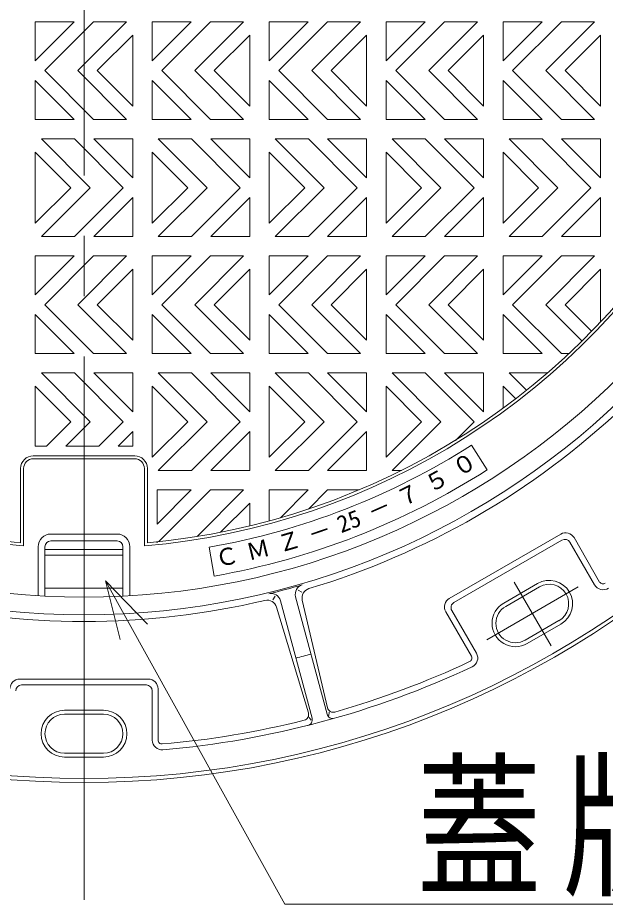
# Model space of a CAD drawing. Units: millimetres at full size, sheet at 1:30; details may follow other scales. Extents: x -5968 to 5968, y -4228 to 4228.
# Drawn here: x 2447.1 to 2739.2, y -2079.3 to -1638.8 of the extents above; entities that cross this region are included whole.
import ezdxf
from ezdxf.enums import TextEntityAlignment as Align

# ---------------------------------------------------------------- set-up
doc = ezdxf.new("R2010")
doc.units = ezdxf.units.MM
doc.header["$LTSCALE"] = 30
doc.linetypes.add('CHAIN1', pattern=[8, 5, -1, 1, -1])
doc.linetypes.add('CHAIN2', pattern=[12, 9, -1, 1, -1])
doc.layers.add('0-A_蓋', color=4, linetype='Continuous', lineweight=9)
doc.styles.add('ＭＳ ゴシック', font='')
doc.styles.get('ＭＳ ゴシック').set_extended_font_data('MS Gothic')

msp = doc.modelspace()

# ---------------------------------------------------------------- linework, layer by layer
at = {"layer": '0-A_蓋', "color": 7, "linetype": 'CHAIN2'}
msp.add_line((2480.08, -2077.12), (2480.08, -1019.59), dxfattribs=at)
at = {"layer": '0-A_蓋'}
for p, q in [((2455.85, -1660.22), (2475.23, -1640.84)), ((2455.85, -1640.84), (2455.85, -1660.22)), ((2455.85, -1640.84), (2475.23, -1640.84)), ((2484.82, -1640.84), (2460.6, -1665.06)), ((2477.04, -1665.06), (2501.27, -1640.84)), ((2484.82, -1640.84), (2501.27, -1640.84)), ((2513.99, -1660.22), (2533.37, -1640.84)), ((2513.99, -1640.84), (2513.99, -1660.22)), ((2513.99, -1640.84), (2533.37, -1640.84)), ((2542.97, -1640.84), (2518.74, -1665.06)), ((2535.19, -1665.06), (2559.41, -1640.84)), ((2542.97, -1640.84), (2559.41, -1640.84)), ((2572.14, -1660.22), (2591.52, -1640.84)), ((2572.14, -1640.84), (2572.14, -1660.22)), ((2572.14, -1640.84), (2591.52, -1640.84)), ((2601.11, -1640.84), (2576.88, -1665.06)), ((2593.33, -1665.06), (2617.56, -1640.84)), ((2601.11, -1640.84), (2617.56, -1640.84)), ((2630.28, -1660.22), (2649.66, -1640.84)), ((2630.28, -1640.84), (2630.28, -1660.22)), ((2630.28, -1640.84), (2649.66, -1640.84)), ((2659.26, -1640.84), (2635.03, -1665.06)), ((2651.47, -1665.06), (2675.7, -1640.84)), ((2659.26, -1640.84), (2675.7, -1640.84)), ((2688.43, -1660.22), (2707.81, -1640.84)), ((2688.43, -1640.84), (2688.43, -1660.22)), ((2688.43, -1640.84), (2707.81, -1640.84)), ((2717.4, -1640.84), (2693.17, -1665.06)), ((2709.62, -1665.06), (2733.85, -1640.84)), ((2717.4, -1640.84), (2733.85, -1640.84)), ((2504.3, -1647.4), (2486.64, -1665.06)), ((2562.45, -1647.4), (2544.78, -1665.06)), ((2620.59, -1647.4), (2602.92, -1665.06)), ((2678.73, -1647.4), (2661.07, -1665.06)), ((2736.88, -1647.4), (2719.21, -1665.06)), ((2484.82, -1689.29), (2460.6, -1665.06)), ((2477.04, -1665.06), (2501.27, -1689.29)), ((2542.97, -1689.29), (2518.74, -1665.06)), ((2535.19, -1665.06), (2559.41, -1689.29)), ((2601.11, -1689.29), (2576.88, -1665.06)), ((2593.33, -1665.06), (2617.56, -1689.29)), ((2659.26, -1689.29), (2635.03, -1665.06)), ((2651.47, -1665.06), (2675.7, -1689.29)), ((2717.4, -1689.29), (2693.17, -1665.06)), ((2709.62, -1665.06), (2733.85, -1689.29)), ((2455.85, -1689.29), (2455.85, -1669.91)), ((2475.23, -1689.29), (2455.85, -1669.91)), ((2513.99, -1689.29), (2513.99, -1669.91)), ((2533.37, -1689.29), (2513.99, -1669.91)), ((2572.14, -1689.29), (2572.14, -1669.91)), ((2591.52, -1689.29), (2572.14, -1669.91)), ((2630.28, -1689.29), (2630.28, -1669.91)), ((2649.66, -1689.29), (2630.28, -1669.91)), ((2688.43, -1689.29), (2688.43, -1669.91)), ((2707.81, -1689.29), (2688.43, -1669.91)), ((2475.23, -1689.29), (2455.85, -1689.29)), ((2501.27, -1689.29), (2484.82, -1689.29)), ((2533.37, -1689.29), (2513.99, -1689.29)), ((2559.41, -1689.29), (2542.97, -1689.29)), ((2591.52, -1689.29), (2572.14, -1689.29)), ((2617.56, -1689.29), (2601.11, -1689.29)), ((2649.66, -1689.29), (2630.28, -1689.29)), ((2675.7, -1689.29), (2659.26, -1689.29)), ((2707.81, -1689.29), (2688.43, -1689.29)), ((2733.85, -1689.29), (2717.4, -1689.29)), ((2483.11, -1723.21), (2458.88, -1698.98)), ((2458.88, -1698.98), (2475.33, -1698.98)), ((2475.33, -1698.98), (2499.55, -1723.21)), ((2484.92, -1698.98), (2504.3, -1698.98)), ((2484.92, -1698.98), (2504.3, -1718.36)), ((2504.3, -1698.98), (2504.3, -1718.36)), ((2541.25, -1723.21), (2517.03, -1698.98)), ((2517.03, -1698.98), (2533.47, -1698.98)), ((2533.47, -1698.98), (2557.7, -1723.21)), ((2543.06, -1698.98), (2562.45, -1698.98)), ((2543.06, -1698.98), (2562.45, -1718.36)), ((2562.45, -1698.98), (2562.45, -1718.36)), ((2591.62, -1698.98), (2575.17, -1698.98)), ((2599.4, -1723.21), (2575.17, -1698.98)), ((2591.62, -1698.98), (2615.84, -1723.21)), ((2620.59, -1718.36), (2601.21, -1698.98)), ((2620.59, -1698.98), (2601.21, -1698.98)), ((2620.59, -1698.98), (2620.59, -1718.36)), ((2649.76, -1698.98), (2633.31, -1698.98)), ((2657.54, -1723.21), (2633.31, -1698.98)), ((2649.76, -1698.98), (2673.99, -1723.21)), ((2678.74, -1718.36), (2659.35, -1698.98)), ((2678.74, -1698.98), (2659.35, -1698.98)), ((2678.74, -1698.98), (2678.74, -1718.36)), ((2707.9, -1698.98), (2691.46, -1698.98)), ((2715.69, -1723.21), (2691.46, -1698.98)), ((2707.9, -1698.98), (2732.13, -1723.21)), ((2736.88, -1718.36), (2717.5, -1698.98)), ((2736.88, -1698.98), (2717.5, -1698.98)), ((2736.88, -1698.98), (2736.88, -1718.36)), ((2572.14, -1705.54), (2589.8, -1723.21)), ((2630.28, -1705.54), (2647.95, -1723.21)), ((2688.43, -1705.54), (2706.09, -1723.21)), ((2455.85, -1740.87), (2473.51, -1723.21)), ((2483.11, -1723.21), (2458.88, -1747.43)), ((2475.33, -1747.43), (2499.55, -1723.21)), ((2513.99, -1740.87), (2531.66, -1723.21)), ((2541.25, -1723.21), (2517.03, -1747.43)), ((2533.47, -1747.43), (2557.7, -1723.21)), ((2599.4, -1723.21), (2575.17, -1747.43)), ((2591.62, -1747.43), (2615.84, -1723.21)), ((2649.76, -1747.43), (2673.99, -1723.21)), ((2715.69, -1723.21), (2691.46, -1747.43)), ((2707.9, -1747.43), (2732.13, -1723.21)), ((2504.3, -1728.05), (2484.92, -1747.43)), ((2504.3, -1747.43), (2504.3, -1728.05)), ((2562.45, -1728.05), (2543.06, -1747.43)), ((2562.45, -1747.43), (2562.45, -1728.05)), ((2601.21, -1747.43), (2620.59, -1728.05)), ((2620.59, -1747.43), (2620.59, -1728.05)), ((2659.35, -1747.43), (2678.74, -1728.05)), ((2717.5, -1747.43), (2736.88, -1728.05)), ((2736.88, -1747.43), (2736.88, -1728.05)), ((2475.33, -1747.43), (2458.88, -1747.43)), ((2504.3, -1747.43), (2484.92, -1747.43)), ((2533.47, -1747.43), (2517.03, -1747.43)), ((2562.45, -1747.43), (2543.06, -1747.43)), ((2575.17, -1747.43), (2591.62, -1747.43)), ((2601.21, -1747.43), (2620.59, -1747.43)), ((2691.46, -1747.43), (2707.9, -1747.43)), ((2717.5, -1747.43), (2736.88, -1747.43)), ((2455.85, -1776.51), (2475.23, -1757.12)), ((2455.85, -1757.12), (2455.85, -1776.51)), ((2455.85, -1757.12), (2475.23, -1757.12)), ((2484.82, -1757.12), (2460.6, -1781.35)), ((2477.04, -1781.35), (2501.27, -1757.12)), ((2484.82, -1757.12), (2501.27, -1757.12)), ((2513.99, -1776.51), (2533.37, -1757.12)), ((2513.99, -1757.12), (2513.99, -1776.51)), ((2513.99, -1757.12), (2533.37, -1757.12)), ((2542.97, -1757.12), (2518.74, -1781.35)), ((2535.19, -1781.35), (2559.41, -1757.12)), ((2542.97, -1757.12), (2559.41, -1757.12)), ((2572.14, -1776.51), (2591.52, -1757.12)), ((2572.14, -1757.12), (2572.14, -1776.51)), ((2572.14, -1757.12), (2591.52, -1757.12)), ((2601.11, -1757.12), (2576.88, -1781.35)), ((2593.33, -1781.35), (2617.56, -1757.12)), ((2601.11, -1757.12), (2617.56, -1757.12)), ((2630.28, -1776.51), (2649.66, -1757.12)), ((2630.28, -1757.12), (2630.28, -1776.51)), ((2630.28, -1757.12), (2649.66, -1757.12)), ((2659.26, -1757.12), (2635.03, -1781.35)), ((2651.47, -1781.35), (2675.7, -1757.12)), ((2659.26, -1757.12), (2675.7, -1757.12)), ((2688.43, -1776.51), (2707.81, -1757.12)), ((2688.43, -1757.12), (2688.43, -1776.51)), ((2688.43, -1757.12), (2707.81, -1757.12)), ((2717.4, -1757.12), (2693.17, -1781.35)), ((2709.62, -1781.35), (2733.85, -1757.12)), ((2717.4, -1757.12), (2733.85, -1757.12)), ((2504.3, -1763.68), (2486.64, -1781.35)), ((2562.45, -1763.68), (2544.78, -1781.35)), ((2620.59, -1763.68), (2602.92, -1781.35)), ((2678.73, -1763.68), (2661.07, -1781.35)), ((2736.88, -1763.68), (2719.21, -1781.35)), ((2736.88, -1763.68), (2736.88, -1789.89)), ((2484.82, -1805.58), (2460.6, -1781.35)), ((2477.04, -1781.35), (2501.27, -1805.58)), ((2542.97, -1805.58), (2518.74, -1781.35)), ((2535.19, -1781.35), (2559.41, -1805.58)), ((2601.11, -1805.58), (2576.88, -1781.35)), ((2593.33, -1781.35), (2617.56, -1805.58)), ((2659.26, -1805.58), (2635.03, -1781.35)), ((2651.47, -1781.35), (2675.7, -1805.58)), ((2717.4, -1805.58), (2693.17, -1781.35)), ((2709.62, -1781.35), (2727.64, -1799.37)), ((2732.42, -1794.56), (2719.21, -1781.35)), ((2455.85, -1805.58), (2455.85, -1786.2)), ((2475.23, -1805.58), (2455.85, -1786.2)), ((2513.99, -1805.58), (2513.99, -1786.2)), ((2533.37, -1805.58), (2513.99, -1786.2)), ((2572.14, -1805.58), (2572.14, -1786.2)), ((2591.52, -1805.58), (2572.14, -1786.2)), ((2630.28, -1805.58), (2630.28, -1786.2)), ((2649.66, -1805.58), (2630.28, -1786.2)), ((2688.43, -1805.58), (2688.43, -1786.2)), ((2707.81, -1805.58), (2688.43, -1786.2)), ((2475.23, -1805.58), (2455.85, -1805.58)), ((2501.27, -1805.58), (2484.82, -1805.58)), ((2533.37, -1805.58), (2513.99, -1805.58)), ((2559.41, -1805.58), (2542.97, -1805.58)), ((2591.52, -1805.58), (2572.14, -1805.58)), ((2617.56, -1805.58), (2601.11, -1805.58)), ((2649.66, -1805.58), (2630.28, -1805.58)), ((2675.7, -1805.58), (2659.26, -1805.58)), ((2707.81, -1805.58), (2688.43, -1805.58)), ((2717.4, -1805.58), (2721.19, -1805.58)), ((2475.33, -1815.27), (2458.88, -1815.27)), ((2483.11, -1839.5), (2458.88, -1815.27)), ((2475.33, -1815.27), (2499.55, -1839.5)), ((2504.3, -1834.65), (2484.92, -1815.27)), ((2504.3, -1815.27), (2484.92, -1815.27)), ((2504.3, -1815.27), (2504.3, -1834.65)), ((2533.47, -1815.27), (2517.03, -1815.27)), ((2541.25, -1839.5), (2517.03, -1815.27)), ((2533.47, -1815.27), (2557.7, -1839.5)), ((2562.45, -1834.65), (2543.06, -1815.27)), ((2562.45, -1815.27), (2543.06, -1815.27)), ((2562.45, -1815.27), (2562.45, -1834.65)), ((2591.62, -1815.27), (2575.17, -1815.27)), ((2599.4, -1839.5), (2575.17, -1815.27)), ((2591.62, -1815.27), (2615.84, -1839.5)), ((2620.59, -1834.65), (2601.21, -1815.27)), ((2620.59, -1815.27), (2601.21, -1815.27)), ((2620.59, -1815.27), (2620.59, -1834.65)), ((2649.76, -1815.27), (2633.31, -1815.27)), ((2657.54, -1839.5), (2633.31, -1815.27)), ((2649.76, -1815.27), (2673.99, -1839.5)), ((2678.74, -1834.65), (2659.35, -1815.27)), ((2678.74, -1815.27), (2659.35, -1815.27)), ((2678.74, -1815.27), (2678.74, -1834.65)), ((2700.07, -1823.88), (2691.46, -1815.27)), ((2710.44, -1815.27), (2691.46, -1815.27)), ((2455.85, -1821.83), (2473.51, -1839.5)), ((2455.85, -1851.61), (2455.85, -1821.83)), ((2513.99, -1821.83), (2531.66, -1839.5)), ((2572.14, -1821.83), (2589.8, -1839.5)), ((2630.28, -1821.83), (2647.95, -1839.5)), ((2688.43, -1821.83), (2688.43, -1832.81)), ((2688.43, -1821.83), (2694.7, -1828.1)), ((2461.4, -1851.61), (2473.51, -1839.5)), ((2483.11, -1839.5), (2470.99, -1851.61)), ((2487.44, -1851.61), (2499.55, -1839.5)), ((2541.25, -1839.5), (2517.03, -1863.72)), ((2533.47, -1863.72), (2557.7, -1839.5)), ((2599.4, -1839.5), (2575.17, -1863.72)), ((2591.62, -1863.72), (2615.84, -1839.5)), ((2657.54, -1839.5), (2633.31, -1863.72)), ((2664.73, -1848.76), (2673.99, -1839.5)), ((2504.3, -1844.34), (2497.03, -1851.61)), ((2504.3, -1851.61), (2504.3, -1844.34)), ((2543.06, -1863.72), (2562.45, -1844.34)), ((2562.45, -1863.72), (2562.45, -1844.34)), ((2601.21, -1863.72), (2620.59, -1844.34)), ((2620.59, -1863.72), (2620.59, -1844.34)), ((2461.4, -1851.61), (2455.85, -1851.61)), ((2487.44, -1851.61), (2470.99, -1851.61)), ((2504.3, -1851.61), (2497.03, -1851.61)), ((2517.03, -1863.72), (2533.47, -1863.72)), ((2543.06, -1863.72), (2562.45, -1863.72)), ((2575.17, -1863.72), (2591.62, -1863.72)), ((2601.21, -1863.72), (2620.59, -1863.72)), ((2633.31, -1863.72), (2637.85, -1863.72)), ((2516.42, -1873.41), (2533.37, -1873.41)), ((2516.42, -1890.37), (2533.37, -1873.41)), ((2516.42, -1890.37), (2516.42, -1873.41)), ((2542.97, -1873.41), (2517.32, -1899.06)), ((2536.31, -1896.51), (2559.41, -1873.41)), ((2542.97, -1873.41), (2559.41, -1873.41)), ((2572.14, -1873.41), (2591.52, -1873.41)), ((2572.14, -1873.41), (2572.14, -1888.79)), ((2577.7, -1887.23), (2591.52, -1873.41)), ((2601.11, -1873.41), (2591.62, -1882.9)), ((2601.11, -1873.41), (2616.8, -1873.41)), ((2562.45, -1879.97), (2548, -1894.42)), ((2562.45, -1879.97), (2562.45, -1891.27)), ((2516.42, -1899.62), (2516.42, -1899.15))]:
    msp.add_line(p, q, dxfattribs=at)
at = {"layer": '0-A_蓋', "color": 7}
for p, q in [((2672.73, -1851.18), (2680.54, -1863.44)), ((2505.27, -1856.45), (2454.88, -1856.45)), ((2505.27, -1857.91), (2454.88, -1857.91)), ((2448.58, -1899.62), (2448.58, -1862.75)), ((2450.03, -1862.75), (2450.03, -1901.21)), ((2510.12, -1862.75), (2510.12, -1901.21)), ((2511.57, -1899.62), (2511.57, -1862.75)), ((2496.55, -1895.34), (2463.6, -1895.34)), ((2496.55, -1898.73), (2463.6, -1898.73)), ((2457.3, -1901.64), (2457.3, -1926.02)), ((2460.69, -1901.64), (2460.69, -1926.21)), ((2499.46, -1902.97), (2460.69, -1902.97)), ((2499.46, -1901.64), (2499.46, -1926.21)), ((2502.85, -1901.64), (2502.85, -1926.02)), ((2542.34, -1901.88), (2544.86, -1916.2)), ((2499.46, -1905.88), (2460.69, -1905.88)), ((2490.76, -1918.59), (2511.61, -1940.17)), ((2490.76, -1918.59), (2498.03, -1947.7)), ((2499.46, -1922.22), (2460.69, -1922.22))]:
    msp.add_line(p, q, dxfattribs=at)
at = {"layer": '0-A_蓋', "color": 3}
for p, q in [((2661.7, -1927.32), (2717.09, -1895.34)), ((2717.7, -1898.34), (2663.99, -1929.35)), ((2723.71, -1897.11), (2736.44, -1919.16)), ((2721.68, -1899.4), (2733.92, -1920.62)), ((2705.54, -1919.91), (2688.75, -1929.6)), ((2586.53, -1923.2), (2588.42, -1924.21)), ((2706.51, -1921.59), (2689.72, -1931.28)), ((2575.09, -1926.26), (2573.96, -1928.08)), ((2577.8, -1928.48), (2593.45, -1986.86)), ((2585.29, -1926.47), (2600.94, -1984.86)), ((2601.18, -1981.67), (2588.58, -1928.2)), ((2591.64, -1984.23), (2575.82, -1931.62)), ((2659.93, -1933.93), (2672.66, -1955.99)), ((2662.93, -1933.32), (2675.18, -1954.53)), ((2716.2, -1938.37), (2699.41, -1948.06)), ((2717.17, -1940.05), (2700.38, -1949.74)), ((2448.1, -1967.41), (2512.05, -1967.41)), ((2511.09, -1970.32), (2449.06, -1970.32)), ((2513.99, -1973.23), (2513.99, -1997.72)), ((2516.9, -1972.26), (2516.9, -1997.72)), ((2489.77, -1982.92), (2470.38, -1982.92)), ((2489.77, -1984.86), (2470.38, -1984.86)), ((2593, -1987.88), (2592.08, -1986.48)), ((2601.83, -1985.52), (2601.93, -1983.84)), ((2489.77, -2004.24), (2470.38, -2004.24)), ((2489.77, -2006.18), (2470.38, -2006.18))]:
    msp.add_line(p, q, dxfattribs=at)
at = {"layer": '0-A_蓋', "color": 3, "linetype": 'CHAIN1'}
for p, q in [((2694, -1919.31), (2712.25, -1950.91)), ((2725.81, -1921.63), (2680.37, -1947.87))]:
    msp.add_line(p, q, dxfattribs=at)
at = {"layer": '0-A_蓋'}
for points in [[(2504.3, -1647.4), (2504.3, -1682.73), (2486.64, -1665.06)], [(2562.45, -1647.4), (2562.45, -1682.73), (2544.78, -1665.06)], [(2620.59, -1647.4), (2620.59, -1682.73), (2602.92, -1665.06)], [(2678.73, -1647.4), (2678.73, -1682.73), (2661.07, -1665.06)], [(2736.88, -1647.4), (2736.88, -1682.73), (2719.21, -1665.06)], [(2455.85, -1740.87), (2455.85, -1705.54), (2473.51, -1723.21)], [(2513.99, -1740.87), (2513.99, -1705.54), (2531.66, -1723.21)], [(2572.14, -1705.54), (2572.14, -1740.87), (2589.8, -1723.21)], [(2630.28, -1705.54), (2630.28, -1740.87), (2647.95, -1723.21)], [(2688.43, -1705.54), (2688.43, -1740.87), (2706.09, -1723.21)], [(2657.54, -1723.21), (2633.31, -1747.43), (2649.76, -1747.43)], [(2659.35, -1747.43), (2678.74, -1747.43), (2678.74, -1728.05)], [(2504.3, -1763.68), (2504.3, -1799.02), (2486.64, -1781.35)], [(2562.45, -1763.68), (2562.45, -1799.02), (2544.78, -1781.35)], [(2620.59, -1763.68), (2620.59, -1799.02), (2602.92, -1781.35)], [(2678.73, -1763.68), (2678.73, -1799.02), (2661.07, -1781.35)], [(2513.99, -1821.83), (2513.99, -1857.16), (2531.66, -1839.5)], [(2572.14, -1821.83), (2572.14, -1857.16), (2589.8, -1839.5)], [(2630.28, -1821.83), (2630.28, -1857.16), (2647.95, -1839.5)]]:
    msp.add_lwpolyline(points, dxfattribs=at)
at = {"layer": '0-A_蓋', "color": 7}
msp.add_lwpolyline([(2490.76, -1918.59), (2579.88, -2079.3), (2980.19, -2079.3)], dxfattribs=at)
at = {"layer": '0-A_蓋', "color": 3}
for centre, radius in [((2480.08, -1548.77), 470), ((2480.08, -1548.77), 468.06), ((2480.07, -1548.77), 386.66)]:
    msp.add_circle(centre, radius, dxfattribs=at)
at = {"layer": '0-A_蓋', "color": 7}
msp.add_circle((2480.08, -1548.77), 377.94, dxfattribs=at)
for centre, radius, start, end in [((2480.08, -1548.77), 353.71, 274.8721, 25.008), ((2480.08, -1548.77), 352.26, 275.1296, 24.7478), ((2480.08, -1548.77), 358.56, 280, 302.5), ((2454.88, -1862.75), 6.3, 90, 180), ((2454.88, -1862.75), 4.84, 90, 180), ((2505.27, -1862.75), 6.3, 0, 90), ((2505.27, -1862.75), 4.84, 0, 90), ((2480.08, -1548.77), 373.09, 280, 302.5), ((2480.08, -1548.77), 353.71, 260.4237, 265.1279), ((2480.08, -1548.77), 352.26, 260.7629, 264.8704), ((2463.6, -1901.64), 6.3, 90, 180), ((2496.55, -1901.64), 6.3, 0, 90), ((2463.6, -1901.64), 2.91, 90, 180), ((2496.55, -1901.64), 2.91, 0, 90)]:
    msp.add_arc(centre, radius, start, end, dxfattribs=at)
at = {"layer": '0-A_蓋', "color": 3}
for centre, radius, start, end in [((2480.07, -1548.77), 390.05, 286.6615, 313.3385), ((2719.51, -1899.53), 4.84, 30, 120), ((2719.16, -1900.86), 2.91, 30, 120), ((2480.07, -1548.77), 387.31, 283.7257, 286.2744), ((2589.97, -1925.22), 4.84, 106.2747, 195.0001), ((2711.35, -1929.98), 11.63, 300, 120), ((2711.35, -1929.98), 9.69, 300, 120), ((2738.12, -1918.19), 4.84, 210, 304.9346), ((2738.12, -1918.19), 1.94, 210, 304.9351), ((2573.12, -1929.73), 4.84, 15.0001, 103.7256), ((2593.3, -1927.09), 4.84, 106.6616, 193.2596), ((2480.07, -1548.77), 390.05, 256.6615, 283.3385), ((2571.18, -1933.02), 4.84, 16.7406, 103.3387), ((2664.12, -1931.51), 4.84, 120, 210), ((2665.45, -1931.87), 2.91, 120, 210), ((2694.57, -1939.67), 11.63, 120, 300), ((2694.57, -1939.67), 9.69, 120, 300), ((2480.08, -1548.77), 421.55, 284.4731, 285.5268), ((2670.98, -1956.96), 1.94, 295.0649, 30), ((2670.98, -1956.96), 4.84, 295.0654, 30), ((2480.08, -1548.77), 452.56, 285.9996, 295.0652), ((2480.08, -1548.77), 455.46, 274.9347, 295.0652), ((2448.1, -1972.26), 4.84, 90, 180), ((2512.05, -1972.26), 4.84, 0, 90), ((2449.06, -1973.23), 2.91, 90, 180), ((2511.09, -1973.23), 2.91, 0, 90), ((2604.01, -1981.01), 2.91, 193.2595, 285.9993), ((2470.38, -1994.55), 11.63, 90, 270), ((2470.38, -1994.55), 9.69, 90, 270), ((2489.77, -1994.55), 11.63, 270, 90), ((2489.77, -1994.55), 9.69, 270, 90), ((2588.86, -1985.07), 2.91, 284.0007, 16.7405), ((2603.74, -1984.1), 2.91, 195, 285.8588), ((2480.08, -1548.77), 452.56, 274.9348, 284.0004), ((2590.64, -1987.62), 2.91, 284.1412, 15), ((2518.84, -1997.72), 4.84, 180, 274.9346), ((2518.84, -1997.72), 1.94, 180, 274.9351)]:
    msp.add_arc(centre, radius, start, end, dxfattribs=at)

# ---------------------------------------------------------------- texts
at = {"layer": '0-A_蓋', "color": 7, "style": 'ＭＳ ゴシック'}
for s, height, rotation, p in [('０', 8.53, 31.25, (2667.72, -1869.52)), ('５', 8.53, 28.75, (2653.55, -1877.4)), ('７', 8.53, 26.25, (2639.05, -1884.65)), ('－', 8.53, 23.75, (2624.25, -1891.27)), ('25', 8.526, 21.25, (2608.83, -1897.36)), ('Ｚ', 8.53, 16.25, (2578.31, -1907.15)), ('－', 8.53, 18.75, (2593.85, -1902.53)), ('Ｍ', 8.53, 13.75, (2562.59, -1911.1)), ('Ｃ', 8.53, 11.25, (2546.7, -1914.35))]:
    msp.add_text(s, height=height, rotation=rotation, dxfattribs=at).set_placement(p, align=Align.BOTTOM_LEFT)
at = {"layer": '0-A_蓋', "color": 7, "insert": (2645.3, -2075.9), "char_height": 57.15, "attachment_point": 7, "style": 'ＭＳ ゴシック'}
msp.add_mtext('\\T1.17;\\W0.8;蓋版開閉用', dxfattribs=at)

doc.saveas('drawing.dxf')
